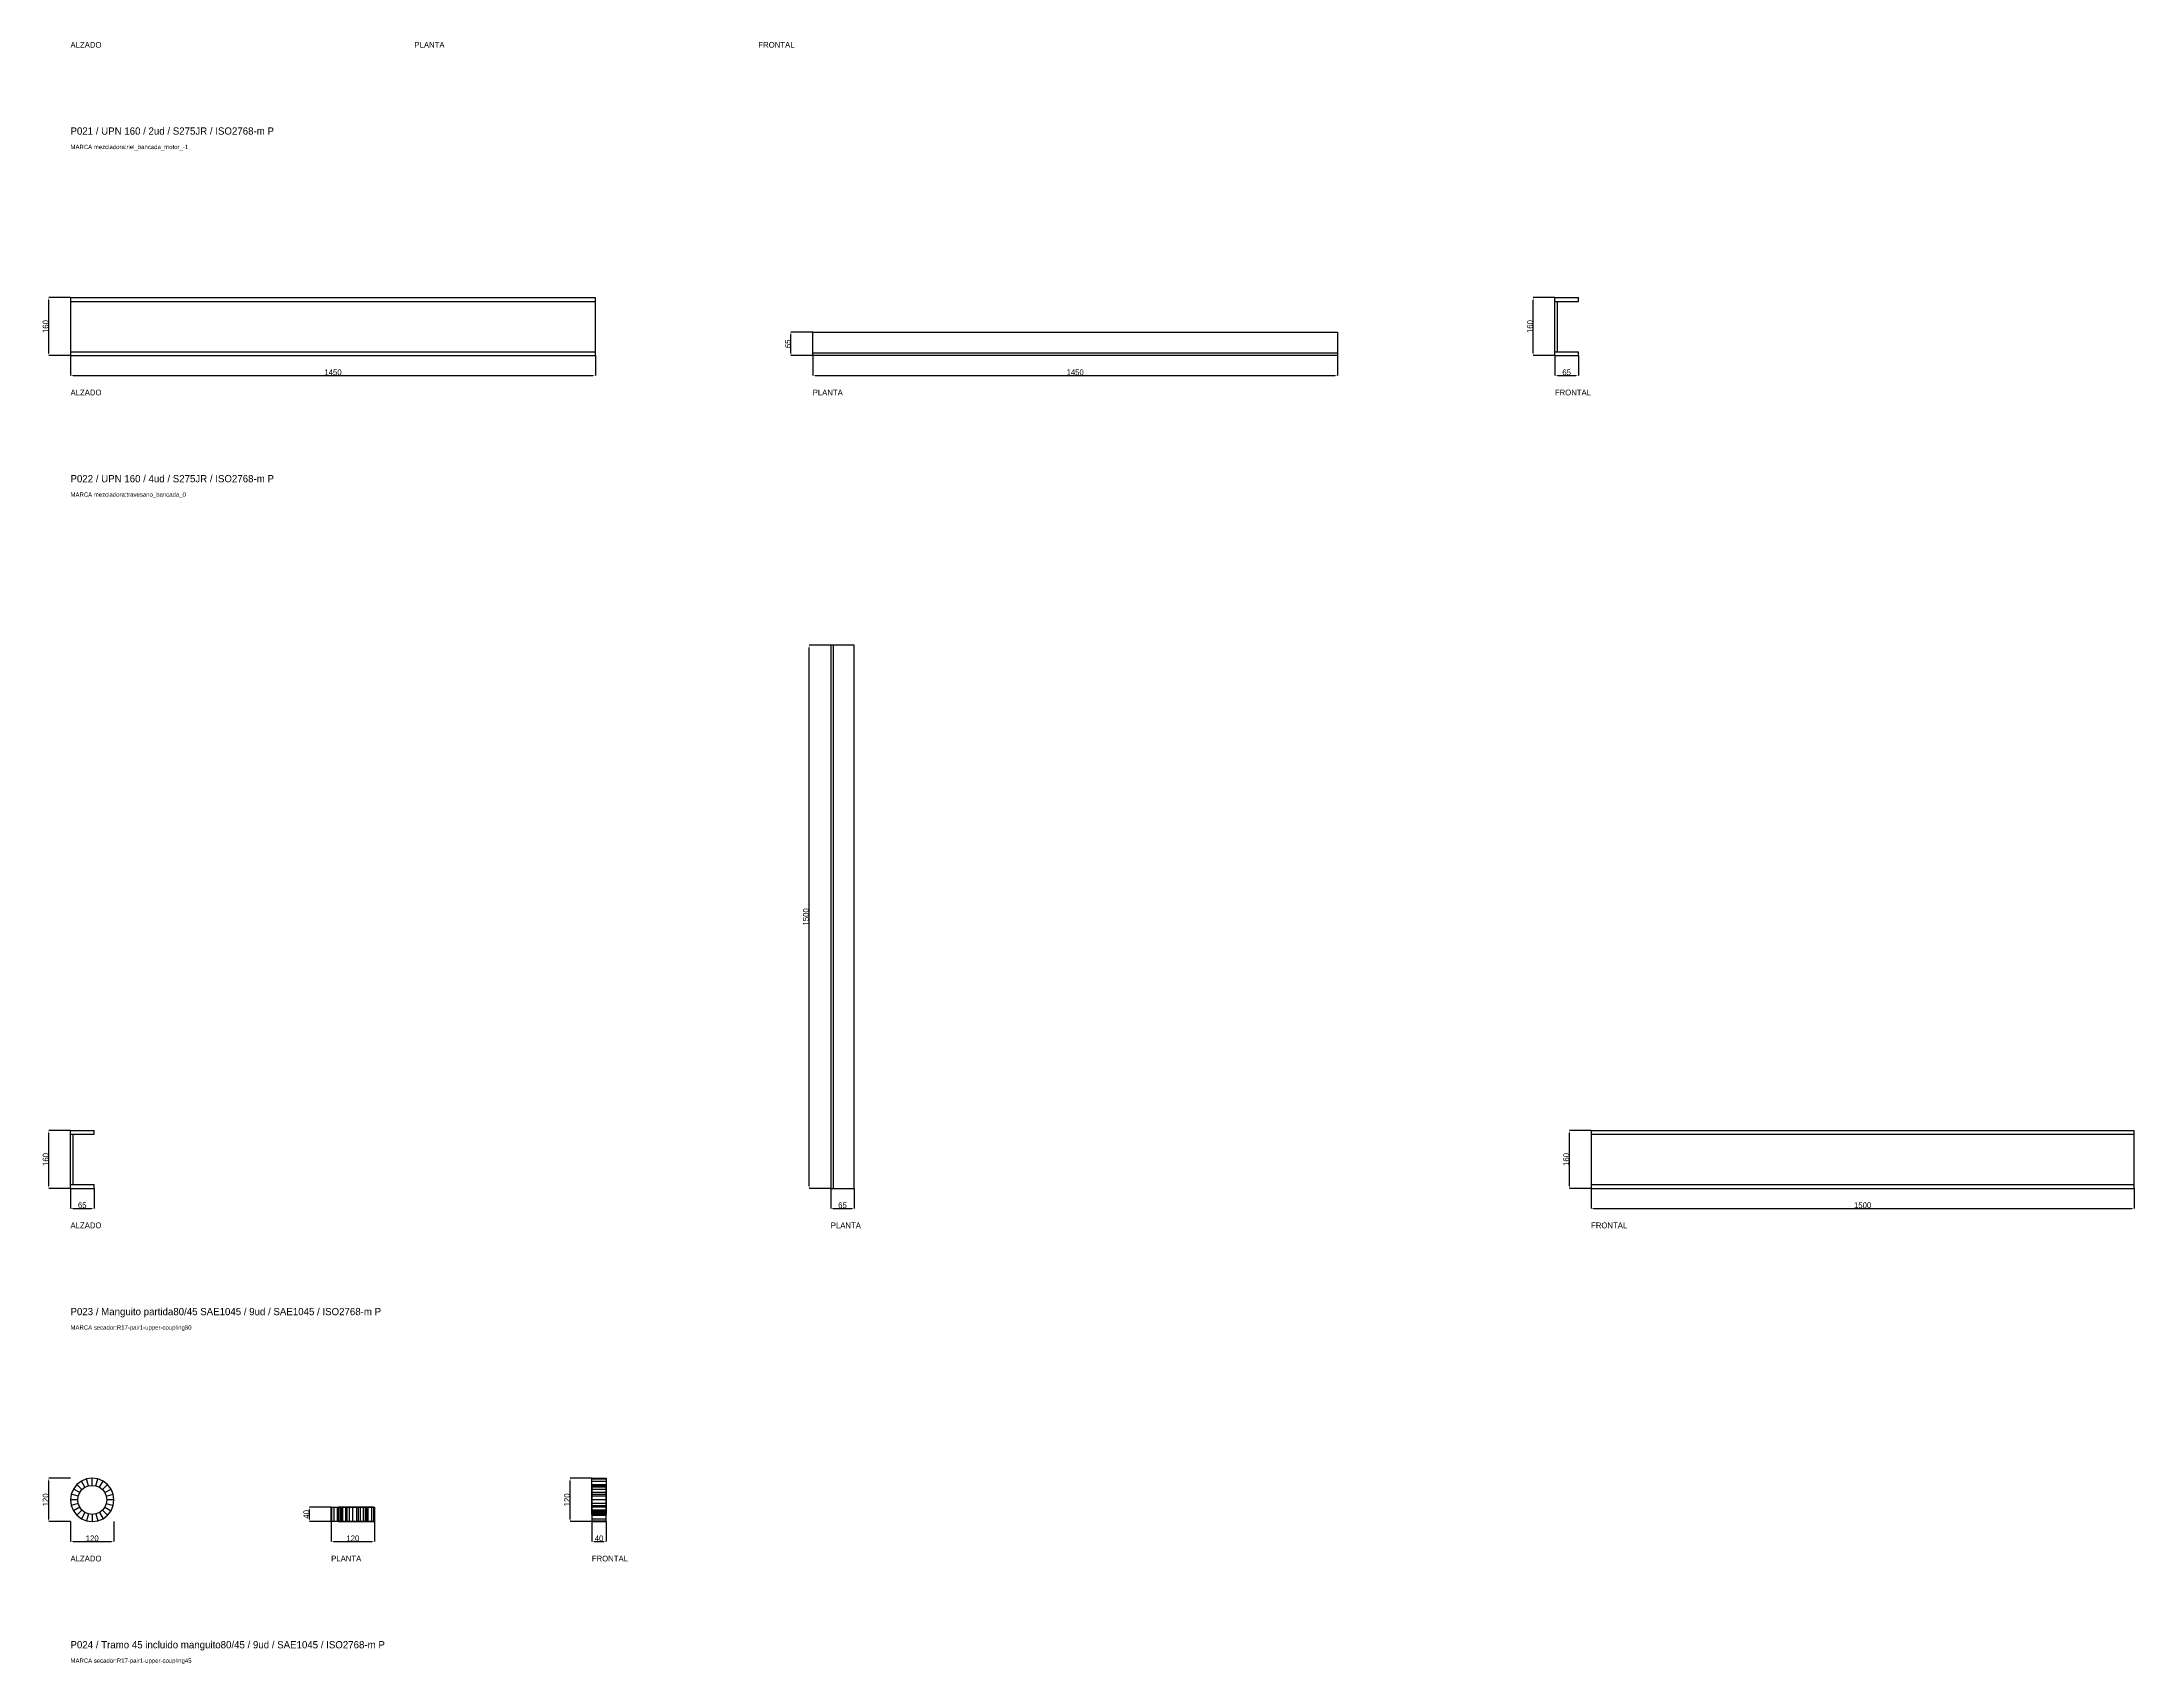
# Model space of a CAD drawing. Header units: millimetres. Extents: x -79 to 41330, y -75911 to 371.
# Drawn here: x -79 to 5700, y -32689 to -28209 of the extents above; entities that cross this region are included whole.
import ezdxf

# ---------------------------------------------------------------- set-up
doc = ezdxf.new("R2010")
doc.units = ezdxf.units.MM
for name, color, linetype in [('R17_COTAS_P', 1, 'Continuous'), ('R17_PIEZAS_P', 3, 'Continuous'), ('R17_TEXTOS', 7, 'Continuous')]:
    doc.layers.add(name, color=color, linetype=linetype)
doc.dimstyles.get("Standard").update_dxf_attribs({"dimtxt": 2.5, "dimasz": 2.5, "dimexe": 1.25, "dimexo": 0.625, "dimtad": 1, "dimcen": 2.5, "dimazin": 3, "dimtfac": 1, "dimtmove": 0, "dimatfit": 3})

# ---------------------------------------------------------------- blocks, each defined once
blk = doc.blocks.new('_CLOSEDFILLED')
at = {"color": 0, "linetype": 'BYBLOCK'}
blk.add_solid([(-1, 0.16), (0, 0), (-1, -0.16)], dxfattribs=at)
blk = doc.blocks.new('*D127')
for p, q in [((0, -29075.7), (0, -29130.7)), ((1450, -29075.7), (1450, -29130.7)), ((7, -29130.7), (1443, -29130.7))]:
    blk.add_line(p, q)
at = {"layer": 'Defpoints'}
for p in [(0, -29075.7), (1450, -29075.7), (0, -29130.7)]:
    blk.add_point(p, dxfattribs=at)
at = {"layer": 'R17_COTAS_P', "xscale": 7, "yscale": 7, "rotation": 180}
blk.add_blockref('_CLOSEDFILLED', (0, -29130.7), dxfattribs=at)
at = {"layer": 'R17_COTAS_P', "xscale": 7, "yscale": 7}
blk.add_blockref('_CLOSEDFILLED', (1450, -29130.7), dxfattribs=at)
at = {"layer": 'R17_COTAS_P', "insert": (725, -29122.1), "char_height": 16, "attachment_point": 5}
blk.add_mtext('1450', dxfattribs=at)
blk = doc.blocks.new('*D128')
for p, q in [((0, -28915.7), (-60, -28915.7)), ((-60, -29068.7), (-60, -28922.7)), ((0, -29075.7), (-60, -29075.7))]:
    blk.add_line(p, q)
at = {"layer": 'Defpoints'}
for p in [(0, -28915.7), (-60, -29075.7), (0, -29075.7)]:
    blk.add_point(p, dxfattribs=at)
at = {"layer": 'R17_COTAS_P', "xscale": 7, "yscale": 7}
for p, rotation in [((-60, -28915.7), 90), ((-60, -29075.7), 270)]:
    blk.add_blockref('_CLOSEDFILLED', p, dxfattribs=dict(at, rotation=rotation))
at = {"layer": 'R17_COTAS_P', "insert": (-68.6, -28995.7), "char_height": 16, "attachment_point": 5, "rotation": 90}
blk.add_mtext('160', dxfattribs=at)
blk = doc.blocks.new('*D129')
for p, q in [((2050, -29075.7), (2050, -29130.7)), ((3500, -29075.7), (3500, -29130.7)), ((2057, -29130.7), (3493, -29130.7))]:
    blk.add_line(p, q)
at = {"layer": 'Defpoints'}
for p in [(2050, -29075.7), (3500, -29075.7), (2050, -29130.7)]:
    blk.add_point(p, dxfattribs=at)
at = {"layer": 'R17_COTAS_P', "xscale": 7, "yscale": 7, "rotation": 180}
blk.add_blockref('_CLOSEDFILLED', (2050, -29130.7), dxfattribs=at)
at = {"layer": 'R17_COTAS_P', "xscale": 7, "yscale": 7}
blk.add_blockref('_CLOSEDFILLED', (3500, -29130.7), dxfattribs=at)
at = {"layer": 'R17_COTAS_P', "insert": (2775, -29122.1), "char_height": 16, "attachment_point": 5}
blk.add_mtext('1450', dxfattribs=at)
blk = doc.blocks.new('*D130')
for p, q in [((2050, -29010.7), (1990, -29010.7)), ((1990, -29068.7), (1990, -29017.7)), ((2050, -29075.7), (1990, -29075.7))]:
    blk.add_line(p, q)
at = {"layer": 'Defpoints'}
for p in [(2050, -29010.7), (1990, -29075.7), (2050, -29075.7)]:
    blk.add_point(p, dxfattribs=at)
at = {"layer": 'R17_COTAS_P', "xscale": 7, "yscale": 7}
for p, rotation in [((1990, -29010.7), 90), ((1990, -29075.7), 270)]:
    blk.add_blockref('_CLOSEDFILLED', p, dxfattribs=dict(at, rotation=rotation))
at = {"layer": 'R17_COTAS_P', "insert": (1981.4, -29043.2), "char_height": 16, "attachment_point": 5, "rotation": 90}
blk.add_mtext('65', dxfattribs=at)
blk = doc.blocks.new('*D131')
for p, q in [((4100, -29075.7), (4100, -29130.7)), ((4165, -29075.7), (4165, -29130.7)), ((4107, -29130.7), (4158, -29130.7))]:
    blk.add_line(p, q)
at = {"layer": 'Defpoints'}
for p in [(4100, -29075.7), (4165, -29075.7), (4100, -29130.7)]:
    blk.add_point(p, dxfattribs=at)
at = {"layer": 'R17_COTAS_P', "xscale": 7, "yscale": 7, "rotation": 180}
blk.add_blockref('_CLOSEDFILLED', (4100, -29130.7), dxfattribs=at)
at = {"layer": 'R17_COTAS_P', "xscale": 7, "yscale": 7}
blk.add_blockref('_CLOSEDFILLED', (4165, -29130.7), dxfattribs=at)
at = {"layer": 'R17_COTAS_P', "insert": (4132.5, -29122.1), "char_height": 16, "attachment_point": 5}
blk.add_mtext('65', dxfattribs=at)
blk = doc.blocks.new('*D132')
for p, q in [((4100, -28915.7), (4040, -28915.7)), ((4040, -29068.7), (4040, -28922.7)), ((4100, -29075.7), (4040, -29075.7))]:
    blk.add_line(p, q)
at = {"layer": 'Defpoints'}
for p in [(4100, -28915.7), (4040, -29075.7), (4100, -29075.7)]:
    blk.add_point(p, dxfattribs=at)
at = {"layer": 'R17_COTAS_P', "xscale": 7, "yscale": 7}
for p, rotation in [((4040, -28915.7), 90), ((4040, -29075.7), 270)]:
    blk.add_blockref('_CLOSEDFILLED', p, dxfattribs=dict(at, rotation=rotation))
at = {"layer": 'R17_COTAS_P', "insert": (4031.4, -28995.7), "char_height": 16, "attachment_point": 5, "rotation": 90}
blk.add_mtext('160', dxfattribs=at)
blk = doc.blocks.new('*D133')
for p, q in [((0, -31375.7), (0, -31430.7)), ((65, -31375.7), (65, -31430.7)), ((7, -31430.7), (58, -31430.7))]:
    blk.add_line(p, q)
at = {"layer": 'Defpoints'}
for p in [(0, -31375.7), (65, -31375.7), (0, -31430.7)]:
    blk.add_point(p, dxfattribs=at)
at = {"layer": 'R17_COTAS_P', "xscale": 7, "yscale": 7, "rotation": 180}
blk.add_blockref('_CLOSEDFILLED', (0, -31430.7), dxfattribs=at)
at = {"layer": 'R17_COTAS_P', "xscale": 7, "yscale": 7}
blk.add_blockref('_CLOSEDFILLED', (65, -31430.7), dxfattribs=at)
at = {"layer": 'R17_COTAS_P', "insert": (32.5, -31422.1), "char_height": 16, "attachment_point": 5}
blk.add_mtext('65', dxfattribs=at)
blk = doc.blocks.new('*D134')
for p, q in [((0, -31215.7), (-60, -31215.7)), ((-60, -31368.7), (-60, -31222.7)), ((0, -31375.7), (-60, -31375.7))]:
    blk.add_line(p, q)
at = {"layer": 'Defpoints'}
for p in [(0, -31215.7), (-60, -31375.7), (0, -31375.7)]:
    blk.add_point(p, dxfattribs=at)
at = {"layer": 'R17_COTAS_P', "xscale": 7, "yscale": 7}
for p, rotation in [((-60, -31215.7), 90), ((-60, -31375.7), 270)]:
    blk.add_blockref('_CLOSEDFILLED', p, dxfattribs=dict(at, rotation=rotation))
at = {"layer": 'R17_COTAS_P', "insert": (-68.6, -31295.7), "char_height": 16, "attachment_point": 5, "rotation": 90}
blk.add_mtext('160', dxfattribs=at)
blk = doc.blocks.new('*D135')
for p, q in [((2100, -31375.7), (2100, -31430.7)), ((2165, -31375.7), (2165, -31430.7)), ((2107, -31430.7), (2158, -31430.7))]:
    blk.add_line(p, q)
at = {"layer": 'Defpoints'}
for p in [(2100, -31375.7), (2165, -31375.7), (2100, -31430.7)]:
    blk.add_point(p, dxfattribs=at)
at = {"layer": 'R17_COTAS_P', "xscale": 7, "yscale": 7, "rotation": 180}
blk.add_blockref('_CLOSEDFILLED', (2100, -31430.7), dxfattribs=at)
at = {"layer": 'R17_COTAS_P', "xscale": 7, "yscale": 7}
blk.add_blockref('_CLOSEDFILLED', (2165, -31430.7), dxfattribs=at)
at = {"layer": 'R17_COTAS_P', "insert": (2132.5, -31422.1), "char_height": 16, "attachment_point": 5}
blk.add_mtext('65', dxfattribs=at)
blk = doc.blocks.new('*D136')
for p, q in [((2100, -29875.7), (2040, -29875.7)), ((2040, -31368.7), (2040, -29882.7)), ((2100, -31375.7), (2040, -31375.7))]:
    blk.add_line(p, q)
at = {"layer": 'Defpoints'}
for p in [(2100, -29875.7), (2040, -31375.7), (2100, -31375.7)]:
    blk.add_point(p, dxfattribs=at)
at = {"layer": 'R17_COTAS_P', "xscale": 7, "yscale": 7}
for p, rotation in [((2040, -29875.7), 90), ((2040, -31375.7), 270)]:
    blk.add_blockref('_CLOSEDFILLED', p, dxfattribs=dict(at, rotation=rotation))
at = {"layer": 'R17_COTAS_P', "insert": (2031.4, -30625.7), "char_height": 16, "attachment_point": 5, "rotation": 90}
blk.add_mtext('1500', dxfattribs=at)
blk = doc.blocks.new('*D137')
for p, q in [((4200, -31375.7), (4200, -31430.7)), ((5700, -31375.7), (5700, -31430.7)), ((4207, -31430.7), (5693, -31430.7))]:
    blk.add_line(p, q)
at = {"layer": 'Defpoints'}
for p in [(4200, -31375.7), (5700, -31375.7), (4200, -31430.7)]:
    blk.add_point(p, dxfattribs=at)
at = {"layer": 'R17_COTAS_P', "xscale": 7, "yscale": 7, "rotation": 180}
blk.add_blockref('_CLOSEDFILLED', (4200, -31430.7), dxfattribs=at)
at = {"layer": 'R17_COTAS_P', "xscale": 7, "yscale": 7}
blk.add_blockref('_CLOSEDFILLED', (5700, -31430.7), dxfattribs=at)
at = {"layer": 'R17_COTAS_P', "insert": (4950, -31422.1), "char_height": 16, "attachment_point": 5}
blk.add_mtext('1500', dxfattribs=at)
blk = doc.blocks.new('*D138')
for p, q in [((4200, -31215.7), (4140, -31215.7)), ((4140, -31368.7), (4140, -31222.7)), ((4200, -31375.7), (4140, -31375.7))]:
    blk.add_line(p, q)
at = {"layer": 'Defpoints'}
for p in [(4200, -31215.7), (4140, -31375.7), (4200, -31375.7)]:
    blk.add_point(p, dxfattribs=at)
at = {"layer": 'R17_COTAS_P', "xscale": 7, "yscale": 7}
for p, rotation in [((4140, -31215.7), 90), ((4140, -31375.7), 270)]:
    blk.add_blockref('_CLOSEDFILLED', p, dxfattribs=dict(at, rotation=rotation))
at = {"layer": 'R17_COTAS_P', "insert": (4131.4, -31295.7), "char_height": 16, "attachment_point": 5, "rotation": 90}
blk.add_mtext('160', dxfattribs=at)
blk = doc.blocks.new('*D139')
for p, q in [((0, -32295.7), (0, -32350.7)), ((120, -32295.7), (120, -32350.7)), ((7, -32350.7), (113, -32350.7))]:
    blk.add_line(p, q)
at = {"layer": 'Defpoints'}
for p in [(0, -32295.7), (120, -32295.7), (0, -32350.7)]:
    blk.add_point(p, dxfattribs=at)
at = {"layer": 'R17_COTAS_P', "xscale": 7, "yscale": 7, "rotation": 180}
blk.add_blockref('_CLOSEDFILLED', (0, -32350.7), dxfattribs=at)
at = {"layer": 'R17_COTAS_P', "xscale": 7, "yscale": 7}
blk.add_blockref('_CLOSEDFILLED', (120, -32350.7), dxfattribs=at)
at = {"layer": 'R17_COTAS_P', "insert": (60, -32342.1), "char_height": 16, "attachment_point": 5}
blk.add_mtext('120', dxfattribs=at)
blk = doc.blocks.new('*D140')
for p, q in [((0, -32175.7), (-60, -32175.7)), ((-60, -32288.7), (-60, -32182.7)), ((0, -32295.7), (-60, -32295.7))]:
    blk.add_line(p, q)
at = {"layer": 'Defpoints'}
for p in [(0, -32175.7), (-60, -32295.7), (0, -32295.7)]:
    blk.add_point(p, dxfattribs=at)
at = {"layer": 'R17_COTAS_P', "xscale": 7, "yscale": 7}
for p, rotation in [((-60, -32175.7), 90), ((-60, -32295.7), 270)]:
    blk.add_blockref('_CLOSEDFILLED', p, dxfattribs=dict(at, rotation=rotation))
at = {"layer": 'R17_COTAS_P', "insert": (-68.6, -32235.7), "char_height": 16, "attachment_point": 5, "rotation": 90}
blk.add_mtext('120', dxfattribs=at)
blk = doc.blocks.new('*D141')
for p, q in [((720, -32295.7), (720, -32350.7)), ((840, -32295.7), (840, -32350.7)), ((727, -32350.7), (833, -32350.7))]:
    blk.add_line(p, q)
at = {"layer": 'Defpoints'}
for p in [(720, -32295.7), (840, -32295.7), (720, -32350.7)]:
    blk.add_point(p, dxfattribs=at)
at = {"layer": 'R17_COTAS_P', "xscale": 7, "yscale": 7, "rotation": 180}
blk.add_blockref('_CLOSEDFILLED', (720, -32350.7), dxfattribs=at)
at = {"layer": 'R17_COTAS_P', "xscale": 7, "yscale": 7}
blk.add_blockref('_CLOSEDFILLED', (840, -32350.7), dxfattribs=at)
at = {"layer": 'R17_COTAS_P', "insert": (780, -32342.1), "char_height": 16, "attachment_point": 5}
blk.add_mtext('120', dxfattribs=at)
blk = doc.blocks.new('*D142')
for p, q in [((720, -32255.7), (660, -32255.7)), ((660, -32288.7), (660, -32262.7)), ((720, -32295.7), (660, -32295.7))]:
    blk.add_line(p, q)
at = {"layer": 'Defpoints'}
for p in [(660, -32295.7), (720, -32255.7), (720, -32295.7)]:
    blk.add_point(p, dxfattribs=at)
at = {"layer": 'R17_COTAS_P', "xscale": 7, "yscale": 7}
for p, rotation in [((660, -32255.7), 90), ((660, -32295.7), 270)]:
    blk.add_blockref('_CLOSEDFILLED', p, dxfattribs=dict(at, rotation=rotation))
at = {"layer": 'R17_COTAS_P', "insert": (651.4, -32275.7), "char_height": 16, "attachment_point": 5, "rotation": 90}
blk.add_mtext('40', dxfattribs=at)
blk = doc.blocks.new('*D143')
for p, q in [((1440, -32295.7), (1440, -32350.7)), ((1480, -32295.7), (1480, -32350.7)), ((1447, -32350.7), (1473, -32350.7))]:
    blk.add_line(p, q)
at = {"layer": 'Defpoints'}
for p in [(1440, -32295.7), (1480, -32295.7), (1440, -32350.7)]:
    blk.add_point(p, dxfattribs=at)
at = {"layer": 'R17_COTAS_P', "xscale": 7, "yscale": 7, "rotation": 180}
blk.add_blockref('_CLOSEDFILLED', (1440, -32350.7), dxfattribs=at)
at = {"layer": 'R17_COTAS_P', "xscale": 7, "yscale": 7}
blk.add_blockref('_CLOSEDFILLED', (1480, -32350.7), dxfattribs=at)
at = {"layer": 'R17_COTAS_P', "insert": (1460, -32342.1), "char_height": 16, "attachment_point": 5}
blk.add_mtext('40', dxfattribs=at)
blk = doc.blocks.new('*D144')
for p, q in [((1440, -32175.7), (1380, -32175.7)), ((1380, -32288.7), (1380, -32182.7)), ((1440, -32295.7), (1380, -32295.7))]:
    blk.add_line(p, q)
at = {"layer": 'Defpoints'}
for p in [(1440, -32175.7), (1380, -32295.7), (1440, -32295.7)]:
    blk.add_point(p, dxfattribs=at)
at = {"layer": 'R17_COTAS_P', "xscale": 7, "yscale": 7}
for p, rotation in [((1380, -32175.7), 90), ((1380, -32295.7), 270)]:
    blk.add_blockref('_CLOSEDFILLED', p, dxfattribs=dict(at, rotation=rotation))
at = {"layer": 'R17_COTAS_P', "insert": (1371.4, -32235.7), "char_height": 16, "attachment_point": 5, "rotation": 90}
blk.add_mtext('120', dxfattribs=at)

msp = doc.modelspace()

# ---------------------------------------------------------------- linework, layer by layer
at = {"layer": 'R17_PIEZAS_P'}
for p, q in [((0, -28915.693), (1450, -28915.693)), ((0, -28915.693), (0, -28926.193)), ((0, -28926.193), (1450, -28926.193)), ((0, -28926.193), (0, -29065.193)), ((1450, -28926.193), (1450, -28915.693)), ((1450, -29065.193), (1450, -28926.193)), ((4100, -28915.693), (4165, -28915.693)), ((4100, -28926.193), (4100, -28915.693)), ((4100, -28926.193), (4165, -28926.193)), ((4100, -28926.193), (4107.5, -28926.193)), ((4100, -29065.193), (4100, -28926.193)), ((4107.5, -29065.193), (4107.5, -28926.193)), ((4165, -28926.193), (4165, -28915.693)), ((2050, -29075.693), (2050, -29010.693)), ((2050, -29010.693), (3500, -29010.693)), ((3500, -29010.693), (3500, -29075.693)), ((0, -29065.193), (1450, -29065.193)), ((0, -29065.193), (0, -29075.693)), ((1450, -29075.693), (1450, -29065.193)), ((2050, -29075.693), (2050, -29068.193)), ((2050, -29068.193), (3500, -29068.193)), ((3500, -29068.193), (3500, -29075.693)), ((4100, -29065.193), (4165, -29065.193)), ((4100, -29075.693), (4100, -29065.193)), ((4100, -29065.193), (4107.5, -29065.193)), ((4165, -29075.693), (4165, -29065.193)), ((0, -29075.693), (1450, -29075.693)), ((3500, -29075.693), (2050, -29075.693)), ((4100, -29075.693), (4165, -29075.693)), ((2165, -29875.693), (2100, -29875.693)), ((2100, -29875.693), (2100, -31375.693)), ((2107.5, -29875.693), (2100, -29875.693)), ((2107.5, -31375.693), (2107.5, -29875.693)), ((2165, -31375.693), (2165, -29875.693)), ((0, -31215.693), (65, -31215.693)), ((0, -31226.193), (0, -31215.693)), ((0, -31226.193), (65, -31226.193)), ((0, -31226.193), (7.5, -31226.193)), ((0, -31365.193), (0, -31226.193)), ((7.5, -31365.193), (7.5, -31226.193)), ((65, -31226.193), (65, -31215.693)), ((4200, -31215.693), (5700, -31215.693)), ((4200, -31215.693), (4200, -31226.193)), ((4200, -31226.193), (5700, -31226.193)), ((4200, -31226.193), (4200, -31365.193)), ((5700, -31226.193), (5700, -31215.693)), ((5700, -31365.193), (5700, -31226.193)), ((0, -31365.193), (65, -31365.193)), ((0, -31375.693), (0, -31365.193)), ((0, -31365.193), (7.5, -31365.193)), ((0, -31375.693), (65, -31375.693)), ((65, -31375.693), (65, -31365.193)), ((2100, -31375.693), (2165, -31375.693)), ((2100, -31375.693), (2107.5, -31375.693)), ((4200, -31365.193), (5700, -31365.193)), ((4200, -31365.193), (4200, -31375.693)), ((4200, -31375.693), (5700, -31375.693)), ((5700, -31375.693), (5700, -31365.193)), ((30, -32183.732), (17.574, -32193.267)), ((44.471, -32177.738), (30, -32183.732)), ((40, -32201.052), (30, -32183.732)), ((60, -32175.693), (44.471, -32177.738)), ((49.647, -32197.056), (44.471, -32177.738)), ((75.529, -32177.738), (60, -32175.693)), ((60, -32195.693), (60, -32175.693)), ((70.353, -32197.056), (75.529, -32177.738)), ((90, -32183.732), (75.529, -32177.738)), ((80, -32201.052), (90, -32183.732)), ((102.426, -32193.267), (90, -32183.732)), ((1440, -32177.738), (1440, -32175.693)), ((1440, -32175.693), (1480, -32175.693)), ((1440, -32195.693), (1440, -32175.693)), ((1440, -32183.732), (1440, -32177.738)), ((1440, -32177.738), (1480, -32177.738)), ((1440, -32197.056), (1440, -32177.738)), ((1440, -32193.267), (1440, -32183.732)), ((1440, -32183.732), (1480, -32183.732)), ((1440, -32201.052), (1440, -32183.732)), ((1480, -32175.693), (1480, -32177.738)), ((1480, -32175.693), (1480, -32195.693)), ((1480, -32177.738), (1480, -32183.732)), ((1480, -32177.738), (1480, -32197.056)), ((1480, -32183.732), (1480, -32193.267)), ((1480, -32183.732), (1480, -32201.052)), ((2.044, -32220.164), (0, -32235.693)), ((20, -32235.693), (0, -32235.693)), ((0, -32235.693), (2.044, -32251.223)), ((8.038, -32205.693), (2.044, -32220.164)), ((21.363, -32225.341), (2.044, -32220.164)), ((21.363, -32246.046), (2.044, -32251.223)), ((17.574, -32193.267), (8.038, -32205.693)), ((25.359, -32215.693), (8.038, -32205.693)), ((31.716, -32207.409), (17.574, -32193.267)), ((20, -32235.693), (21.363, -32225.341)), ((21.363, -32246.046), (20, -32235.693)), ((21.363, -32225.341), (25.359, -32215.693)), ((25.359, -32255.693), (21.363, -32246.046)), ((25.359, -32215.693), (31.716, -32207.409)), ((31.716, -32207.409), (40, -32201.052)), ((40, -32201.052), (49.647, -32197.056)), ((49.647, -32197.056), (60, -32195.693)), ((60, -32195.693), (70.353, -32197.056)), ((70.353, -32197.056), (80, -32201.052)), ((80, -32201.052), (88.284, -32207.409)), ((88.284, -32207.409), (102.426, -32193.267)), ((88.284, -32207.409), (94.641, -32215.693)), ((94.641, -32215.693), (111.962, -32205.693)), ((94.641, -32215.693), (98.637, -32225.341)), ((98.637, -32246.046), (94.641, -32255.693)), ((98.637, -32225.341), (117.956, -32220.164)), ((98.637, -32225.341), (100, -32235.693)), ((100, -32235.693), (98.637, -32246.046)), ((98.637, -32246.046), (117.956, -32251.223)), ((120, -32235.693), (100, -32235.693)), ((111.962, -32205.693), (102.426, -32193.267)), ((117.956, -32220.164), (111.962, -32205.693)), ((120, -32235.693), (117.956, -32220.164)), ((117.956, -32251.223), (120, -32235.693)), ((1440, -32205.693), (1440, -32193.267)), ((1440, -32193.267), (1480, -32193.267)), ((1440, -32207.409), (1440, -32193.267)), ((1440, -32195.693), (1440, -32197.056)), ((1480, -32195.693), (1440, -32195.693)), ((1440, -32197.056), (1440, -32201.052)), ((1480, -32197.056), (1440, -32197.056)), ((1440, -32201.052), (1440, -32207.409)), ((1480, -32201.052), (1440, -32201.052)), ((1440, -32220.164), (1440, -32205.693)), ((1440, -32205.693), (1480, -32205.693)), ((1440, -32215.693), (1440, -32205.693)), ((1440, -32207.409), (1440, -32215.693)), ((1480, -32207.409), (1440, -32207.409)), ((1440, -32215.693), (1440, -32225.341)), ((1480, -32215.693), (1440, -32215.693)), ((1440, -32235.693), (1440, -32220.164)), ((1440, -32220.164), (1480, -32220.164)), ((1440, -32225.341), (1440, -32220.164)), ((1440, -32225.341), (1440, -32235.693)), ((1480, -32225.341), (1440, -32225.341)), ((1480, -32235.693), (1440, -32235.693)), ((1440, -32235.693), (1440, -32251.223)), ((1440, -32246.046), (1440, -32235.693)), ((1480, -32246.046), (1440, -32246.046)), ((1440, -32246.046), (1440, -32251.223)), ((1440, -32255.693), (1440, -32246.046)), ((1480, -32193.267), (1480, -32205.693)), ((1480, -32193.267), (1480, -32207.409)), ((1480, -32197.056), (1480, -32195.693)), ((1480, -32201.052), (1480, -32197.056)), ((1480, -32207.409), (1480, -32201.052)), ((1480, -32205.693), (1480, -32220.164)), ((1480, -32205.693), (1480, -32215.693)), ((1480, -32215.693), (1480, -32207.409)), ((1480, -32225.341), (1480, -32215.693)), ((1480, -32220.164), (1480, -32235.693)), ((1480, -32220.164), (1480, -32225.341)), ((1480, -32235.693), (1480, -32225.341)), ((1480, -32251.223), (1480, -32235.693)), ((1480, -32235.693), (1480, -32246.046)), ((1480, -32251.223), (1480, -32246.046)), ((1480, -32246.046), (1480, -32255.693)), ((2.044, -32251.223), (8.038, -32265.693)), ((25.359, -32255.693), (8.038, -32265.693)), ((8.038, -32265.693), (17.574, -32278.12)), ((31.716, -32263.978), (17.574, -32278.12)), ((17.574, -32278.12), (30, -32287.655)), ((31.716, -32263.978), (25.359, -32255.693)), ((40, -32270.334), (30, -32287.655)), ((30, -32287.655), (44.471, -32293.649)), ((40, -32270.334), (31.716, -32263.978)), ((49.647, -32274.33), (40, -32270.334)), ((49.647, -32274.33), (44.471, -32293.649)), ((44.471, -32293.649), (60, -32295.693)), ((60, -32275.693), (49.647, -32274.33)), ((70.353, -32274.33), (60, -32275.693)), ((60, -32275.693), (60, -32295.693)), ((60, -32295.693), (75.529, -32293.649)), ((80, -32270.334), (70.353, -32274.33)), ((70.353, -32274.33), (75.529, -32293.649)), ((75.529, -32293.649), (90, -32287.655)), ((88.284, -32263.978), (80, -32270.334)), ((80, -32270.334), (90, -32287.655)), ((94.641, -32255.693), (88.284, -32263.978)), ((88.284, -32263.978), (102.426, -32278.12)), ((90, -32287.655), (102.426, -32278.12)), ((94.641, -32255.693), (111.962, -32265.693)), ((102.426, -32278.12), (111.962, -32265.693)), ((111.962, -32265.693), (117.956, -32251.223)), ((720, -32295.693), (720, -32255.693)), ((720, -32255.693), (722.044, -32255.693)), ((720, -32255.693), (740, -32255.693)), ((722.044, -32295.693), (720, -32295.693)), ((740, -32295.693), (720, -32295.693)), ((722.044, -32295.693), (722.044, -32255.693)), ((722.044, -32255.693), (728.038, -32255.693)), ((722.044, -32255.693), (741.363, -32255.693)), ((728.038, -32295.693), (722.044, -32295.693)), ((741.363, -32295.693), (722.044, -32295.693)), ((728.038, -32295.693), (728.038, -32255.693)), ((728.038, -32255.693), (737.574, -32255.693)), ((728.038, -32255.693), (745.359, -32255.693)), ((737.574, -32295.693), (728.038, -32295.693)), ((745.359, -32295.693), (728.038, -32295.693)), ((737.574, -32295.693), (737.574, -32255.693)), ((737.574, -32255.693), (750, -32255.693)), ((737.574, -32255.693), (751.716, -32255.693)), ((750, -32295.693), (737.574, -32295.693)), ((751.716, -32295.693), (737.574, -32295.693)), ((741.363, -32255.693), (740, -32255.693)), ((740, -32255.693), (740, -32295.693)), ((740, -32295.693), (741.363, -32295.693)), ((745.359, -32255.693), (741.363, -32255.693)), ((741.363, -32255.693), (741.363, -32295.693)), ((741.363, -32295.693), (745.359, -32295.693)), ((751.716, -32255.693), (745.359, -32255.693)), ((745.359, -32255.693), (745.359, -32295.693)), ((745.359, -32295.693), (751.716, -32295.693)), ((750, -32295.693), (750, -32255.693)), ((750, -32255.693), (764.471, -32255.693)), ((750, -32255.693), (760, -32255.693)), ((764.471, -32295.693), (750, -32295.693)), ((760, -32295.693), (750, -32295.693)), ((760, -32255.693), (751.716, -32255.693)), ((751.716, -32255.693), (751.716, -32295.693)), ((751.716, -32295.693), (760, -32295.693)), ((769.647, -32255.693), (760, -32255.693)), ((760, -32255.693), (760, -32295.693)), ((760, -32295.693), (769.647, -32295.693)), ((764.471, -32295.693), (764.471, -32255.693)), ((764.471, -32255.693), (780, -32255.693)), ((764.471, -32255.693), (769.647, -32255.693)), ((780, -32295.693), (764.471, -32295.693)), ((769.647, -32295.693), (764.471, -32295.693)), ((780, -32255.693), (769.647, -32255.693)), ((769.647, -32255.693), (769.647, -32295.693)), ((769.647, -32295.693), (780, -32295.693)), ((780, -32295.693), (780, -32255.693)), ((780, -32255.693), (795.529, -32255.693)), ((790.353, -32255.693), (780, -32255.693)), ((795.529, -32295.693), (780, -32295.693)), ((780, -32295.693), (790.353, -32295.693)), ((800, -32255.693), (790.353, -32255.693)), ((790.353, -32255.693), (790.353, -32295.693)), ((795.529, -32255.693), (790.353, -32255.693)), ((790.353, -32295.693), (800, -32295.693)), ((790.353, -32295.693), (795.529, -32295.693)), ((795.529, -32295.693), (795.529, -32255.693)), ((795.529, -32255.693), (810, -32255.693)), ((810, -32295.693), (795.529, -32295.693)), ((808.284, -32255.693), (800, -32255.693)), ((800, -32255.693), (800, -32295.693)), ((810, -32255.693), (800, -32255.693)), ((800, -32295.693), (808.284, -32295.693)), ((800, -32295.693), (810, -32295.693)), ((814.641, -32255.693), (808.284, -32255.693)), ((808.284, -32255.693), (808.284, -32295.693)), ((822.426, -32255.693), (808.284, -32255.693)), ((808.284, -32295.693), (814.641, -32295.693)), ((808.284, -32295.693), (822.426, -32295.693)), ((810, -32295.693), (810, -32255.693)), ((810, -32255.693), (822.426, -32255.693)), ((822.426, -32295.693), (810, -32295.693)), ((818.637, -32255.693), (814.641, -32255.693)), ((814.641, -32255.693), (814.641, -32295.693)), ((831.962, -32255.693), (814.641, -32255.693)), ((814.641, -32295.693), (818.637, -32295.693)), ((814.641, -32295.693), (831.962, -32295.693)), ((820, -32255.693), (818.637, -32255.693)), ((818.637, -32255.693), (818.637, -32295.693)), ((837.956, -32255.693), (818.637, -32255.693)), ((818.637, -32295.693), (820, -32295.693)), ((818.637, -32295.693), (837.956, -32295.693)), ((820, -32295.693), (820, -32255.693)), ((820, -32255.693), (840, -32255.693)), ((840, -32295.693), (820, -32295.693)), ((822.426, -32295.693), (822.426, -32255.693)), ((822.426, -32255.693), (831.962, -32255.693)), ((831.962, -32295.693), (822.426, -32295.693)), ((831.962, -32295.693), (831.962, -32255.693)), ((831.962, -32255.693), (837.956, -32255.693)), ((837.956, -32295.693), (831.962, -32295.693)), ((837.956, -32295.693), (837.956, -32255.693)), ((837.956, -32255.693), (840, -32255.693)), ((840, -32295.693), (837.956, -32295.693)), ((840, -32255.693), (840, -32295.693)), ((1440, -32251.223), (1480, -32251.223)), ((1440, -32251.223), (1440, -32265.693)), ((1480, -32255.693), (1440, -32255.693)), ((1440, -32255.693), (1440, -32265.693)), ((1440, -32263.978), (1440, -32255.693)), ((1480, -32263.978), (1440, -32263.978)), ((1440, -32263.978), (1440, -32278.12)), ((1440, -32270.334), (1440, -32263.978)), ((1440, -32265.693), (1480, -32265.693)), ((1440, -32265.693), (1440, -32278.12)), ((1480, -32270.334), (1440, -32270.334)), ((1440, -32270.334), (1440, -32287.655)), ((1440, -32274.33), (1440, -32270.334)), ((1480, -32274.33), (1440, -32274.33)), ((1440, -32274.33), (1440, -32293.649)), ((1440, -32275.693), (1440, -32274.33)), ((1480, -32275.693), (1440, -32275.693)), ((1440, -32275.693), (1440, -32295.693)), ((1440, -32278.12), (1480, -32278.12)), ((1440, -32278.12), (1440, -32287.655)), ((1440, -32287.655), (1480, -32287.655)), ((1440, -32287.655), (1440, -32293.649)), ((1440, -32293.649), (1480, -32293.649)), ((1440, -32293.649), (1440, -32295.693)), ((1440, -32295.693), (1480, -32295.693)), ((1480, -32265.693), (1480, -32251.223)), ((1480, -32265.693), (1480, -32255.693)), ((1480, -32255.693), (1480, -32263.978)), ((1480, -32278.12), (1480, -32263.978)), ((1480, -32263.978), (1480, -32270.334)), ((1480, -32278.12), (1480, -32265.693)), ((1480, -32287.655), (1480, -32270.334)), ((1480, -32270.334), (1480, -32274.33)), ((1480, -32293.649), (1480, -32274.33)), ((1480, -32274.33), (1480, -32275.693)), ((1480, -32295.693), (1480, -32275.693)), ((1480, -32287.655), (1480, -32278.12)), ((1480, -32293.649), (1480, -32287.655)), ((1480, -32295.693), (1480, -32293.649))]:
    msp.add_line(p, q, dxfattribs=at)

# ---------------------------------------------------------------- texts
at = {"layer": 'R17_TEXTOS'}
for s, height, p in [('ALZADO', 16, (0, -28225.693)), ('PLANTA', 16, (950, -28225.693)), ('FRONTAL', 16, (1900, -28225.693)), ('P021 / UPN 160 / 2ud / S275JR / ISO2768-m P', 20, (0, -28465.693)), ('MARCA mezcladora:riel_bancada_motor_-1', 12, (0, -28505.693)), ('ALZADO', 16, (0, -29185.693)), ('PLANTA', 16, (2050, -29185.693)), ('FRONTAL', 16, (4100, -29185.693)), ('P022 / UPN 160 / 4ud / S275JR / ISO2768-m P', 20, (0, -29425.693)), ('MARCA mezcladora:travesano_bancada_0', 12, (0, -29465.693)), ('ALZADO', 16, (0, -31485.693)), ('PLANTA', 16, (2100, -31485.693)), ('FRONTAL', 16, (4200, -31485.693)), ('P023 / Manguito partida80/45 SAE1045 / 9ud / SAE1045 / ISO2768-m P', 20, (0, -31725.693)), ('MARCA secador:R17-pair1-upper-coupling80', 12, (0, -31765.693)), ('ALZADO', 16, (0, -32405.693)), ('PLANTA', 16, (720, -32405.693)), ('FRONTAL', 16, (1440, -32405.693)), ('P024 / Tramo 45 incluido manguito80/45 / 9ud / SAE1045 / ISO2768-m P', 20, (0, -32645.693)), ('MARCA secador:R17-pair1-upper-coupling45', 12, (0, -32685.693))]:
    msp.add_text(s, height=height, dxfattribs=at).set_placement(p)

# ---------------------------------------------------------------- dimensions: what is measured, and where the dimension line sits
at = {"layer": 'R17_COTAS_P'}
for base, p1, p2, picture, middle in [((-60, -29075.693), (0, -29075.693), (0, -28915.693), '*D128', (-68.625, -28995.693)), ((4040, -29075.693), (4100, -29075.693), (4100, -28915.693), '*D132', (4031.375, -28995.693)), ((1990, -29075.693), (2050, -29075.693), (2050, -29010.693), '*D130', (1981.375, -29043.193)), ((2040, -31375.693), (2100, -31375.693), (2100, -29875.693), '*D136', (2031.375, -30625.693)), ((-60, -31375.693), (0, -31375.693), (0, -31215.693), '*D134', (-68.625, -31295.693)), ((4140, -31375.693), (4200, -31375.693), (4200, -31215.693), '*D138', (4131.375, -31295.693)), ((-60, -32295.693), (0, -32295.693), (0, -32175.693), '*D140', (-68.625, -32235.693)), ((1380, -32295.693), (1440, -32295.693), (1440, -32175.693), '*D144', (1371.375, -32235.693)), ((660, -32295.693), (720, -32295.693), (720, -32255.693), '*D142', (651.375, -32275.693))]:
    dim = msp.add_linear_dim(base=base, p1=p1, p2=p2, angle=90, dimstyle='Standard', override={"dimtxt": 16, "dimasz": 7, "dimtad": 1, "dimdec": 2}, dxfattribs=at)
    dim.commit()
    dim.dimension.update_dxf_attribs({"geometry": picture, "text_midpoint": middle})
for base, p1, p2, picture, middle in [((0, -29130.693), (0, -29075.693), (1450, -29075.693), '*D127', (725, -29122.068)), ((2050, -29130.693), (2050, -29075.693), (3500, -29075.693), '*D129', (2775, -29122.068)), ((4100, -29130.693), (4100, -29075.693), (4165, -29075.693), '*D131', (4132.5, -29122.068)), ((0, -31430.693), (0, -31375.693), (65, -31375.693), '*D133', (32.5, -31422.068)), ((2100, -31430.693), (2100, -31375.693), (2165, -31375.693), '*D135', (2132.5, -31422.068)), ((4200, -31430.693), (4200, -31375.693), (5700, -31375.693), '*D137', (4950, -31422.068)), ((0, -32350.693), (0, -32295.693), (120, -32295.693), '*D139', (60, -32342.068)), ((720, -32350.693), (720, -32295.693), (840, -32295.693), '*D141', (780, -32342.068)), ((1440, -32350.693), (1440, -32295.693), (1480, -32295.693), '*D143', (1460, -32342.068))]:
    dim = msp.add_linear_dim(base=base, p1=p1, p2=p2, dimstyle='Standard', override={"dimtxt": 16, "dimasz": 7, "dimtad": 1, "dimdec": 2}, dxfattribs=at)
    dim.commit()
    dim.dimension.update_dxf_attribs({"geometry": picture, "text_midpoint": middle})

doc.saveas('drawing.dxf')
